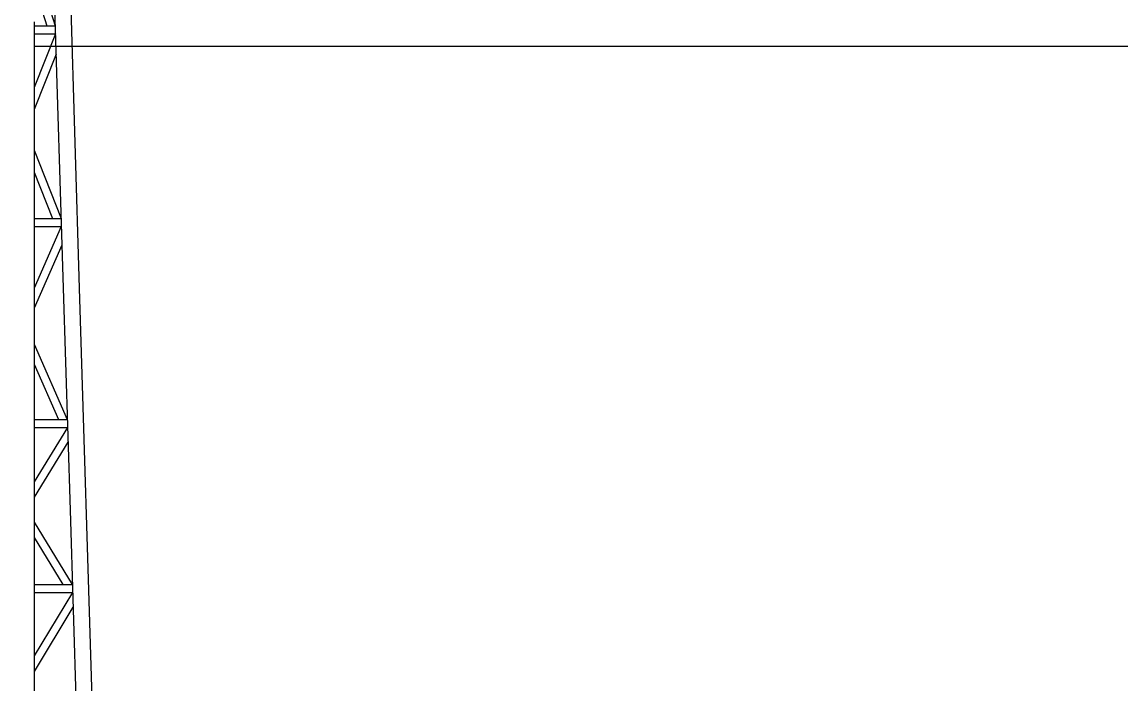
# Model space of a CAD drawing. Extents: x 115 to 1469, y 94 to 338.
# Drawn here: x 252.58 to 259.42, y 250.39 to 254.51 of the extents above; entities that cross this region are included whole.
import ezdxf

# ---------------------------------------------------------------- set-up
doc = ezdxf.new("R2010")
doc.units = 0
doc.layers.add('1', color=7, linetype='CONTINUOUS')
doc.layers.add('PAREDE', color=6, linetype='CONTINUOUS')

msp = doc.modelspace()

# ---------------------------------------------------------------- linework, layer by layer
at = {"layer": '1', "color": 1}
for p, q in [((252.5831, 261.2078), (252.8394, 252.85)), ((252.6831, 261.2108), (252.9395, 252.85)), ((252.4292, 255.6333), (252.7894, 254.4833)), ((252.4089, 255.531), (252.737, 254.4833)), ((252.6595, 254.4833), (252.7894, 254.4833)), ((252.6595, 254.4333), (252.7909, 254.4333)), ((252.7909, 254.4333), (252.6595, 254.0983)), ((252.7948, 254.3063), (252.6595, 253.9613)), ((252.6595, 253.7083), (252.8262, 253.2833)), ((252.6595, 253.5713), (252.7724, 253.2833)), ((252.6595, 253.2833), (252.8262, 253.2833)), ((252.6595, 253.2333), (252.8277, 253.2333)), ((252.8277, 253.2333), (252.6595, 252.8497)), ((252.8313, 253.1169), (252.6595, 252.7252)), ((252.8394, 252.85), (252.8818, 251.4674)), ((252.9395, 252.85), (253.0775, 248.3497)), ((252.6595, 252.5009), (252.8645, 252.0333)), ((252.6595, 252.3764), (252.8099, 252.0333)), ((252.6595, 252.0333), (252.866, 252.0333)), ((252.6595, 251.9833), (252.866, 251.9833)), ((252.866, 251.9833), (252.6595, 251.6449)), ((252.8688, 251.8919), (252.6595, 251.5489)), ((252.8818, 251.4674), (253.0831, 244.9067)), ((252.6595, 251.3942), (252.896, 251.0067)), ((252.6595, 251.2982), (252.8374, 251.0067)), ((252.6595, 251.0067), (252.896, 251.0067)), ((252.6595, 250.9567), (252.8975, 250.9567)), ((252.8975, 250.9567), (252.6595, 250.5616)), ((252.9003, 250.8644), (252.6595, 250.4647))]:
    msp.add_line(p, q, dxfattribs=at)
at = {"layer": 'PAREDE'}
for p, q in [((252.6595, 254.5067), (252.6595, 253.8777)), ((252.6595, 254.3567), (274.975, 254.3567)), ((252.6595, 253.8777), (252.6595, 251.6478)), ((252.6595, 251.6478), (252.6595, 248.8777))]:
    msp.add_line(p, q, dxfattribs=at)

doc.saveas('drawing.dxf')
